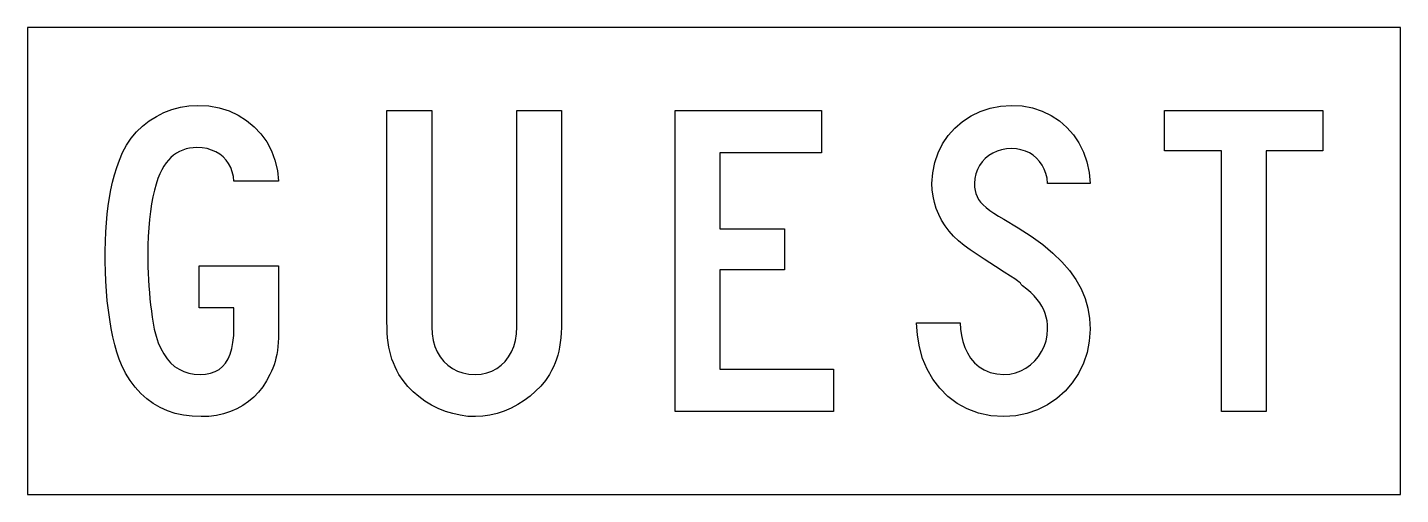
# Model space of a CAD drawing. Extents: x 0 to 53, y 0 to 18.
import ezdxf

# ---------------------------------------------------------------- set-up
doc = ezdxf.new("R2010")
doc.units = 0
doc.layers.add('CUT', color=7, linetype='Continuous')
doc.layers.add('OUTSIDE', color=1, linetype='Continuous')

msp = doc.modelspace()

# ---------------------------------------------------------------- linework, layer by layer
at = {"layer": 'CUT'}
for points in [[(9.6636, 5.6991), (9.6456, 5.5461), (9.6216, 5.4), (9.5928, 5.2609), (9.558, 5.1275), (9.5172, 4.9977), (9.4704, 4.8725), (9.4176, 4.7484), (9.3588, 4.6267), (9.2316, 4.3809), (9.0852, 4.1536), (8.9196, 3.9438), (8.736, 3.7525), (8.5344, 3.582), (8.316, 3.4313), (8.082, 3.3026), (7.8336, 3.1959), (7.5696, 3.1113), (7.2936, 3.0499), (7.0056, 3.0116), (6.7056, 3), (6.3552, 3.0139), (6.0216, 3.0568), (5.7048, 3.1275), (5.4036, 3.2272), (5.1192, 3.3536), (4.8528, 3.5078), (4.6044, 3.6899), (4.3728, 3.8974), (4.1592, 4.1328), (3.9648, 4.3936), (3.7884, 4.68), (3.6324, 4.993), (3.54, 5.2226), (3.4536, 5.48), (3.3732, 5.7641), (3.3, 6.0713), (3.2328, 6.3983), (3.174, 6.7426), (3.1224, 7.0997), (3.0804, 7.4672), (3.0456, 7.8417), (3.0204, 8.2209), (3.006, 8.6012), (3, 8.9791), (3.0036, 9.3768), (3.012, 9.7583), (3.0264, 10.1223), (3.0492, 10.4713), (3.078, 10.8075), (3.1164, 11.131), (3.1632, 11.4429), (3.2184, 11.7455), (3.2844, 12.04), (3.3612, 12.3275), (3.4488, 12.6081), (3.5472, 12.8852), (3.6696, 13.1832), (3.822, 13.4661), (4.0032, 13.7304), (4.212, 13.9762), (4.4448, 14.2), (4.7004, 14.4006), (4.9764, 14.5757), (5.2692, 14.7229), (5.5788, 14.8412), (5.9016, 14.9281), (6.2352, 14.9826), (6.5796, 15), (7.002, 14.9757), (7.404, 14.9026), (7.782, 14.7832), (8.136, 14.6209), (8.46, 14.418), (8.7528, 14.1768), (9.012, 13.8997), (9.234, 13.5901), (9.4152, 13.2504), (9.5544, 12.8817), (9.6492, 12.4875), (9.6948, 12.0713), (7.9692, 12.0713), (7.9476, 12.2591), (7.9068, 12.4365), (7.8456, 12.6012), (7.7664, 12.753), (7.668, 12.8899), (7.5528, 13.0128), (7.4208, 13.1183), (7.2732, 13.2075), (7.11, 13.2783), (6.9324, 13.3304), (6.7416, 13.3629), (6.5376, 13.3733), (6.3924, 13.3675), (6.2532, 13.349), (6.12, 13.32), (5.9916, 13.2783), (5.8692, 13.2249), (5.7528, 13.16), (5.6424, 13.0823), (5.5392, 12.993), (5.442, 12.8922), (5.3508, 12.7797), (5.2668, 12.6557), (5.19, 12.5188), (5.1084, 12.3612), (5.0328, 12.1757), (4.962, 11.9646), (4.8984, 11.7293), (4.8408, 11.473), (4.7904, 11.1971), (4.746, 10.9038), (4.71, 10.5965), (4.6812, 10.2765), (4.6596, 9.9461), (4.6464, 9.6087), (4.6428, 9.2643), (4.644, 9.0197), (4.65, 8.7739), (4.6584, 8.527), (4.6704, 8.28), (4.686, 8.0342), (4.7052, 7.7896), (4.728, 7.5461), (4.7544, 7.3061), (4.7844, 7.0672), (4.818, 6.833), (4.8552, 6.6023), (4.8948, 6.3762), (4.9656, 6.1026), (5.0496, 5.851), (5.148, 5.6226), (5.2596, 5.4162), (5.3868, 5.233), (5.5272, 5.0742), (5.6808, 4.9386), (5.85, 4.8272), (6.0324, 4.7403), (6.228, 4.6777), (6.4392, 4.6394), (6.6636, 4.6267), (6.8748, 4.6383), (7.0668, 4.6742), (7.2408, 4.7345), (7.3944, 4.8191), (7.53, 4.9293), (7.6476, 5.0638), (7.746, 5.2238), (7.8264, 5.4104), (7.8888, 5.6226), (7.9332, 5.8603), (7.9596, 6.1246), (7.9692, 6.4168), (7.9692, 7.1901), (6.6216, 7.1901), (6.6216, 8.8168), (9.6948, 8.8168), (9.6948, 6.4168), (9.6936, 6.2197), (9.6876, 6.0354), (9.678, 5.8626)], [(40.5675, 4.6684), (40.3299, 4.3101), (40.0491, 3.9855), (39.7311, 3.7014), (39.3771, 3.4591), (38.9931, 3.2643), (38.5815, 3.1194), (38.1459, 3.0301), (37.6923, 3), (37.1835, 3.0348), (36.7107, 3.1345), (36.2775, 3.2968), (35.8827, 3.5136), (35.5287, 3.7803), (35.2179, 4.0933), (34.9503, 4.4446), (34.7283, 4.8319), (34.5531, 5.2481), (34.4271, 5.6875), (34.3491, 6.1467), (34.3227, 6.6197), (36.0075, 6.6197), (36.0183, 6.3762), (36.0507, 6.1339), (36.1047, 5.8962), (36.1827, 5.669), (36.2823, 5.4545), (36.4071, 5.2574), (36.5571, 5.08), (36.7311, 4.927), (36.9315, 4.8006), (37.1571, 4.7067), (37.4115, 4.6475), (37.6923, 4.6267), (37.9191, 4.6429), (38.1387, 4.6916), (38.3451, 4.7681), (38.5395, 4.8725), (38.7195, 5), (38.8815, 5.1507), (39.0243, 5.32), (39.1455, 5.5067), (39.2427, 5.7084), (39.3159, 5.9217), (39.3603, 6.1455), (39.3759, 6.3762), (39.3711, 6.5351), (39.3543, 6.6893), (39.3255, 6.8365), (39.2835, 6.9803), (39.2295, 7.1194), (39.1599, 7.2562), (39.0759, 7.3896), (38.9763, 7.5206), (38.8611, 7.6516), (38.7279, 7.7814), (38.5767, 7.9125), (38.4075, 8.0435), (38.3619, 8.0922), (38.3391, 8.1212), (38.3283, 8.1397), (38.3139, 8.1583), (38.2815, 8.1861), (38.2179, 8.2325), (38.1087, 8.3067), (37.9395, 8.418), (37.6971, 8.5757), (37.3671, 8.7913), (36.9339, 9.0719), (36.3867, 9.4267), (36.1539, 9.5948), (35.9415, 9.7722), (35.7471, 9.9588), (35.5743, 10.1548), (35.4207, 10.3588), (35.2863, 10.571), (35.1723, 10.7913), (35.0799, 11.0186), (35.0067, 11.2516), (34.9551, 11.4928), (34.9227, 11.7386), (34.9131, 11.9901), (34.9407, 12.3994), (35.0211, 12.7925), (35.1507, 13.1646), (35.3259, 13.5113), (35.5443, 13.8325), (35.8023, 14.1212), (36.0963, 14.3751), (36.4227, 14.5907), (36.7779, 14.7646), (37.1595, 14.8933), (37.5639, 14.9733), (37.9863, 15), (38.3991, 14.9745), (38.7927, 14.8991), (39.1647, 14.7762), (39.5115, 14.6093), (39.8307, 14.3994), (40.1175, 14.1513), (40.3719, 13.8661), (40.5879, 13.5484), (40.7631, 13.1983), (40.8963, 12.8203), (40.9815, 12.4168), (41.0175, 11.9901), (39.3759, 11.9901), (39.3543, 12.1872), (39.3111, 12.3716), (39.2475, 12.5432), (39.1659, 12.6997), (39.0651, 12.8412), (38.9499, 12.9664), (38.8191, 13.0742), (38.6739, 13.1658), (38.5179, 13.2377), (38.3499, 13.2899), (38.1723, 13.3212), (37.9863, 13.3328), (37.7907, 13.3212), (37.6023, 13.2864), (37.4247, 13.2319), (37.2603, 13.1565), (37.1079, 13.0626), (36.9711, 12.9513), (36.8499, 12.8238), (36.7479, 12.6812), (36.6663, 12.5258), (36.6051, 12.3577), (36.5679, 12.1791), (36.5547, 11.9901), (36.5607, 11.8522), (36.5775, 11.7235), (36.6087, 11.6029), (36.6531, 11.487), (36.7143, 11.3757), (36.7923, 11.2678), (36.8883, 11.1623), (37.0035, 11.0557), (37.1415, 10.949), (37.2999, 10.8388), (37.4835, 10.7264), (37.6923, 10.607), (38.2431, 10.2823), (38.7423, 9.9577), (39.1887, 9.6307), (39.5835, 9.3026), (39.9279, 8.9687), (40.2231, 8.629), (40.4703, 8.2812), (40.6707, 7.9252), (40.8243, 7.5577), (40.9323, 7.1786), (40.9971, 6.7843), (41.0175, 6.3762), (40.9875, 5.9159), (40.8999, 5.4765), (40.7583, 5.0591)], [(20.5889, 6.0342), (20.5685, 5.8533), (20.5421, 5.6829), (20.5085, 5.5217), (20.4677, 5.3675), (20.4209, 5.2168), (20.3657, 5.0707), (20.3021, 4.9246), (20.2301, 4.7774), (20.1509, 4.6267), (19.9925, 4.3983), (19.8125, 4.1814), (19.6145, 3.9774), (19.3985, 3.7896), (19.1681, 3.6168), (18.9245, 3.4626), (18.6689, 3.327), (18.4037, 3.2133), (18.1313, 3.1217), (17.8529, 3.0545), (17.5709, 3.0139), (17.2877, 3), (16.9925, 3.0128), (16.7009, 3.0522), (16.4129, 3.1159), (16.1309, 3.2041), (15.8561, 3.3154), (15.5933, 3.4475), (15.3413, 3.5994), (15.1037, 3.771), (14.8841, 3.9612), (14.6813, 4.1675), (14.4989, 4.3901), (14.3405, 4.6267), (14.2601, 4.7774), (14.1893, 4.9246), (14.1257, 5.0707), (14.0705, 5.2168), (14.0225, 5.3675), (13.9817, 5.5217), (13.9493, 5.6829), (13.9217, 5.8533), (13.9025, 6.0342), (13.8881, 6.2278), (13.8797, 6.4354), (13.8773, 6.6603), (13.8773, 14.7971), (15.6029, 14.7971), (15.6029, 6.4574), (15.6173, 6.1907), (15.6581, 5.9403), (15.7241, 5.7084), (15.8153, 5.4951), (15.9293, 5.3014), (16.0661, 5.1299), (16.2245, 4.9814), (16.4021, 4.8574), (16.5977, 4.7588), (16.8113, 4.6858), (17.0417, 4.6417), (17.2877, 4.6267), (17.5133, 4.6417), (17.7281, 4.6858), (17.9285, 4.7588), (18.1145, 4.8574), (18.2837, 4.9814), (18.4349, 5.1299), (18.5669, 5.3014), (18.6785, 5.4951), (18.7673, 5.7084), (18.8333, 5.9403), (18.8741, 6.1907), (18.8873, 6.4574), (18.8873, 14.7971), (20.6141, 14.7971), (20.6141, 6.6603), (20.6117, 6.4354), (20.6033, 6.2278)], [(30.6466, 14.7971), (30.6466, 13.1693), (26.731, 13.1693), (26.731, 10.2406), (29.215, 10.2406), (29.215, 8.6545), (26.731, 8.6545), (26.731, 4.8307), (31.1098, 4.8307), (31.1098, 3.2029), (25.0054, 3.2029), (25.0054, 14.7971)], [(46.0832, 3.2029), (46.0832, 13.2516), (43.8944, 13.2516), (43.8944, 14.7971), (50, 14.7971), (50, 13.2516), (47.81, 13.2516), (47.81, 3.2029)]]:
    msp.add_lwpolyline(points, close=True, dxfattribs=at)
at = {"layer": 'OUTSIDE'}
msp.add_lwpolyline([(0, 0), (53, 0), (53, 18), (0, 18)], close=True, dxfattribs=at)

doc.saveas('drawing.dxf')
